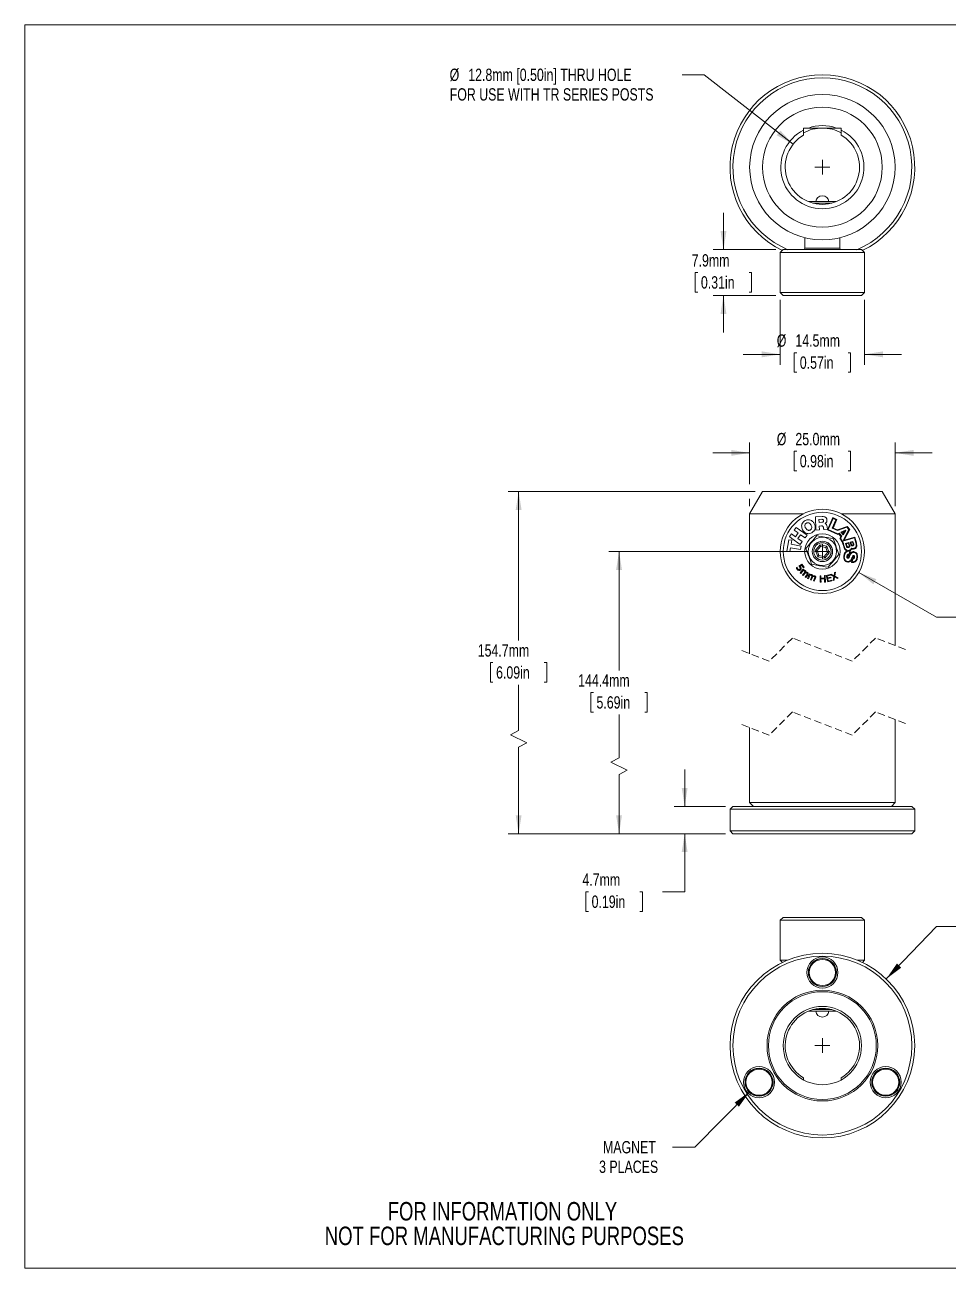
# Model space of a CAD drawing. Header units: millimetres. Extents: x 2 to 278, y 1 to 215.
# Drawn here: x 1.6 to 160.3, y 0.9 to 214.6 of the extents above; entities that cross this region are included whole.
import ezdxf

# ---------------------------------------------------------------- set-up
doc = ezdxf.new("R2010")
doc.units = ezdxf.units.MM
doc.linetypes.add('HIDDEN', pattern=[1.905, 1.27, -0.635])
doc.styles.add('SLDTEXTSTYLE0', font='TXT', dxfattribs={"width": 0.75})
doc.dimstyles.new('SLDDIMSTYLE0', dxfattribs={"dimtxt": 2.116667, "dimasz": 3.175, "dimexe": 0, "dimexo": 0.0625, "dimgap": 0.529167, "dimtad": 0, "dimtih": 1, "dimtoh": 1, "dimdec": 1, "dimrnd": 1e-09, "dimzin": 12, "dimdsep": 46, "dimtxsty": 'SLDTEXTSTYLE0', "dimsah": 1, "dimcen": 0.09, "dimadec": 0, "dimazin": 3, "dimtfac": 1, "dimtdec": 1, "dimtmove": 0, "dimatfit": 0, "dimfxl": 1, "dimfrac": 2, "dimtolj": 1, "dimtzin": 12, "dimarcsym": 0})
doc.dimstyles.new('SLDDIMSTYLE1', dxfattribs={"dimtxt": 2.116667, "dimasz": 3.175, "dimexe": 0, "dimexo": 0.0625, "dimgap": 0.529167, "dimtad": 0, "dimtih": 1, "dimtoh": 1, "dimdec": 1, "dimrnd": 1e-09, "dimzin": 12, "dimdsep": 46, "dimtxsty": 'SLDTEXTSTYLE0', "dimsah": 1, "dimcen": 0.09, "dimadec": 0, "dimazin": 3, "dimtfac": 1, "dimtdec": 1, "dimtofl": 0, "dimtmove": 0, "dimatfit": 3, "dimfxl": 1, "dimfrac": 2, "dimtolj": 1, "dimtzin": 12, "dimarcsym": 0})
doc.dimstyles.new('SLDDIMSTYLE2', dxfattribs={"dimtxt": 2.116667, "dimasz": 3.175, "dimexe": 0, "dimexo": 0.0625, "dimgap": 0.529167, "dimtad": 0, "dimtih": 1, "dimtoh": 1, "dimdec": 1, "dimrnd": 1e-09, "dimzin": 4, "dimdsep": 46, "dimtxsty": 'SLDTEXTSTYLE0', "dimsah": 1, "dimcen": 0.09, "dimadec": 0, "dimazin": 1, "dimtfac": 1, "dimtdec": 1, "dimtmove": 0, "dimatfit": 0, "dimfxl": 1, "dimfrac": 2, "dimtolj": 1, "dimtzin": 12, "dimarcsym": 0})
doc.dimstyles.new('SLDDIMSTYLE3', dxfattribs={"dimtxt": 2.116667, "dimasz": 3.175, "dimexe": 0, "dimexo": 0.0625, "dimgap": 0.529167, "dimtad": 0, "dimtih": 1, "dimtoh": 1, "dimdec": 1, "dimrnd": 1e-09, "dimzin": 12, "dimdsep": 46, "dimtxsty": 'SLDTEXTSTYLE0', "dimsah": 1, "dimcen": 0, "dimadec": 0, "dimazin": 3, "dimtfac": 1, "dimtdec": 1, "dimtofl": 0, "dimtmove": 0, "dimatfit": 3, "dimfxl": 1, "dimfrac": 2, "dimtolj": 1, "dimtzin": 12, "dimarcsym": 0})
doc.dimstyles.new('SLDDIMSTYLE4', dxfattribs={"dimtxt": 2.116667, "dimasz": 3.175, "dimexe": 0, "dimexo": 0.0625, "dimgap": 0.529167, "dimtad": 0, "dimtih": 1, "dimtoh": 1, "dimdec": 1, "dimrnd": 1e-09, "dimzin": 12, "dimdsep": 46, "dimtxsty": 'SLDTEXTSTYLE0', "dimsah": 1, "dimcen": 0, "dimadec": 0, "dimazin": 3, "dimtfac": 1, "dimtdec": 1, "dimtofl": 0, "dimtmove": 0, "dimatfit": 3, "dimfxl": 1, "dimfrac": 2, "dimtolj": 1, "dimtzin": 12, "dimarcsym": 0})
doc.dimstyles.new('SLDDIMSTYLE5', dxfattribs={"dimtxt": 2.116667, "dimasz": 3.175, "dimexe": 0, "dimexo": 0.0625, "dimgap": 0.529167, "dimtad": 0, "dimtih": 1, "dimtoh": 1, "dimdec": 1, "dimrnd": 1e-09, "dimzin": 12, "dimdsep": 46, "dimtxsty": 'SLDTEXTSTYLE0', "dimsah": 1, "dimcen": 0, "dimadec": 0, "dimazin": 3, "dimtfac": 1, "dimtdec": 1, "dimtofl": 0, "dimtmove": 0, "dimatfit": 3, "dimfxl": 1, "dimfrac": 2, "dimtolj": 1, "dimtzin": 12, "dimarcsym": 0})

# ---------------------------------------------------------------- blocks, each defined once
blk = doc.blocks.new('SW_NOTE_2')
at = {"color": 0, "linetype": 'Continuous', "lineweight": 0, "char_height": 3.175, "attachment_point": 2, "style": 'SLDTEXTSTYLE0'}
for s, insert in [('FOR INFORMATION ONLY', (25.05, 4.09)), ('NOT FOR MANUFACTURING PURPOSES', (25.38, -0.14))]:
    blk.add_mtext(s, dxfattribs=dict(at, insert=insert))
blk = doc.blocks.new('*D7')
at = {"color": 7, "linetype": 'Continuous', "lineweight": 0}
for p, q in [((115, 80.29), (115, 86.64)), ((122.03, 80.29), (113.22, 80.29)), ((122.03, 75.59), (113.22, 75.59)), ((115, 65.59), (115, 75.59)), ((98.46, 65.59), (98.03, 65.59)), ((98.03, 65.59), (98.03, 62.23)), ((107.29, 65.59), (107.72, 65.59)), ((107.72, 65.59), (107.72, 62.23)), ((111.19, 65.59), (115, 65.59)), ((98.03, 62.23), (98.46, 62.23)), ((107.72, 62.23), (107.29, 62.23))]:
    blk.add_line(p, q, dxfattribs=at)
for points in [[(115, 80.29), (115.5, 83.47), (114.49, 83.47)], [(115, 75.59), (114.49, 72.42), (115.5, 72.42)]]:
    blk.add_solid(points, dxfattribs=at)
at = {"color": 7, "linetype": 'Continuous', "lineweight": 0, "char_height": 2.117, "attachment_point": 1, "style": 'SLDTEXTSTYLE0'}
for s, insert in [('4.7mm', (97.42, 68.75, -3.25)), ('0.19in', (99, 64.96, -3.25))]:
    blk.add_mtext(s, dxfattribs=dict(at, insert=insert))
blk = doc.blocks.new('*D8')
at = {"color": 7, "linetype": 'Continuous', "lineweight": 0}
for p, q in [((136.13, 124.12), (101.94, 124.12)), ((103.72, 124.12), (103.72, 103.65)), ((99.3, 99.86), (98.87, 99.86)), ((98.87, 99.86), (98.87, 96.49)), ((108.13, 99.86), (108.56, 99.86)), ((108.56, 99.86), (108.56, 96.49)), ((98.87, 96.49), (99.3, 96.49)), ((108.56, 96.49), (108.13, 96.49)), ((103.72, 88.61), (103.72, 96.06)), ((102.31, 87.9), (103.72, 88.61)), ((105.13, 86.49), (102.31, 87.9)), ((103.72, 85.78), (105.13, 86.49)), ((103.72, 75.59), (103.72, 85.78)), ((122.03, 75.59), (101.94, 75.59))]:
    blk.add_line(p, q, dxfattribs=at)
for points in [[(103.72, 124.12), (103.21, 120.94), (104.22, 120.94)], [(103.72, 75.59), (104.22, 78.77), (103.21, 78.77)]]:
    blk.add_solid(points, dxfattribs=at)
at = {"color": 7, "linetype": 'Continuous', "lineweight": 0, "char_height": 2.117, "attachment_point": 1, "style": 'SLDTEXTSTYLE0'}
for s, insert in [('144.4mm', (96.69, 103.01, -3.25)), ('5.69in', (99.84, 99.22, -3.25))]:
    blk.add_mtext(s, dxfattribs=dict(at, insert=insert))
blk = doc.blocks.new('*D9')
at = {"color": 7, "linetype": 'Continuous', "lineweight": 0}
for p, q in [((127.1, 134.42), (84.68, 134.42)), ((86.46, 134.42), (86.46, 108.8)), ((82.04, 105.01), (81.61, 105.01)), ((81.61, 105.01), (81.61, 101.64)), ((90.87, 105.01), (91.3, 105.01)), ((91.3, 105.01), (91.3, 101.64)), ((81.61, 101.64), (82.04, 101.64)), ((86.46, 93.32), (86.46, 101.21)), ((91.3, 101.64), (90.87, 101.64)), ((85.04, 92.61), (86.46, 93.32)), ((87.87, 91.2), (85.04, 92.61)), ((86.46, 90.49), (87.87, 91.2)), ((86.46, 75.59), (86.46, 90.49)), ((122.03, 75.59), (84.68, 75.59))]:
    blk.add_line(p, q, dxfattribs=at)
for points in [[(86.46, 134.42), (85.95, 131.24), (86.96, 131.24)], [(86.46, 75.59), (86.96, 78.77), (85.95, 78.77)]]:
    blk.add_solid(points, dxfattribs=at)
at = {"color": 7, "linetype": 'Continuous', "lineweight": 0, "char_height": 2.117, "attachment_point": 1, "style": 'SLDTEXTSTYLE0'}
for s, insert in [('154.7mm', (79.43, 108.16, -3.25)), ('6.09in', (82.58, 104.37, -3.25))]:
    blk.add_mtext(s, dxfattribs=dict(at, insert=insert))
blk = doc.blocks.new('*D10')
at = {"color": 7, "linetype": 'Continuous', "lineweight": 0}
for p, q in [((126.17, 135.69), (126.17, 142.84)), ((134.26, 141.33), (133.83, 141.33)), ((133.83, 141.33), (133.83, 137.97)), ((143.09, 141.33), (143.52, 141.33)), ((143.52, 141.33), (143.52, 137.97)), ((151.17, 131.88), (151.17, 142.84)), ((126.17, 141.06), (119.82, 141.06)), ((151.17, 141.06), (157.52, 141.06)), ((133.83, 137.97), (134.26, 137.97)), ((143.52, 137.97), (143.09, 137.97)), ((126.17, 131.88), (126.17, 133.15))]:
    blk.add_line(p, q, dxfattribs=at)
for points in [[(126.17, 141.06), (123, 141.57), (123, 140.55)], [(151.17, 141.06), (154.35, 140.55), (154.35, 141.57)]]:
    blk.add_solid(points, dxfattribs=at)
at = {"color": 7, "linetype": 'Continuous', "lineweight": 0, "char_height": 2.117, "attachment_point": 1, "style": 'SLDTEXTSTYLE0'}
for s, insert in [('%%c', (130.83, 144.49, -3.25)), ('25.0mm', (134.03, 144.49, -3.25)), ('0.98in', (134.79, 140.7, -3.25))]:
    blk.add_mtext(s, dxfattribs=dict(at, insert=insert))
blk = doc.blocks.new('*D11')
at = {"color": 7, "linetype": 'Continuous', "lineweight": 0}
for p, q in [((144.94, 120.5), (158.26, 112.81)), ((158.26, 112.81), (162.07, 112.81))]:
    blk.add_line(p, q, dxfattribs=at)
blk.add_solid([(144.94, 120.5), (147.44, 118.47), (147.94, 119.35)], dxfattribs=at)
at = {"color": 7, "linetype": 'Continuous', "lineweight": 0, "char_height": 2.1167, "attachment_point": 1, "style": 'SLDTEXTSTYLE0'}
for s, insert in [('SPRING LOADED THUMBSCREW', (162.07, 113.85, -3.25)), ('5.0mm [3/16in] HEX SOCKET', (162.07, 110.49, -3.25))]:
    blk.add_mtext(s, dxfattribs=dict(at, insert=insert))
blk = doc.blocks.new('SW_CENTERMARKSYMBOL_0')
at = {"color": 0, "linetype": 'Continuous', "lineweight": 0}
for q in [(-1.27, 0), (0, 1.27), (0, -1.27), (1.27, 0)]:
    blk.add_line((0, 0), q, dxfattribs=at)
blk = doc.blocks.new('*D13')
at = {"color": 7, "linetype": 'Continuous', "lineweight": 0}
for p, q in [((131.43, 167.37), (131.43, 156.22)), ((145.91, 167.37), (145.91, 156.22)), ((134.26, 158.27), (133.83, 158.27)), ((133.83, 158.27), (133.83, 154.91)), ((143.09, 158.27), (143.52, 158.27)), ((143.52, 158.27), (143.52, 154.91)), ((131.43, 158), (125.08, 158)), ((145.91, 158), (152.26, 158)), ((133.83, 154.91), (134.26, 154.91)), ((143.52, 154.91), (143.09, 154.91))]:
    blk.add_line(p, q, dxfattribs=at)
for points in [[(131.43, 158), (128.26, 158.51), (128.26, 157.49)], [(145.91, 158), (149.09, 157.49), (149.09, 158.51)]]:
    blk.add_solid(points, dxfattribs=at)
at = {"color": 7, "linetype": 'Continuous', "lineweight": 0, "char_height": 2.117, "attachment_point": 1, "style": 'SLDTEXTSTYLE0'}
for s, insert in [('%%c', (130.83, 161.43, 6.16)), ('14.5mm', (134.03, 161.43, 6.16)), ('0.57in', (134.79, 157.64, 6.16))]:
    blk.add_mtext(s, dxfattribs=dict(at, insert=insert))
blk = doc.blocks.new('*D14')
at = {"color": 7, "linetype": 'Continuous', "lineweight": 0}
for p, q in [((121.67, 176), (121.67, 182.35)), ((130.67, 176), (119.89, 176)), ((117.25, 172.07), (116.82, 172.07)), ((116.82, 172.07), (116.82, 168.7)), ((126.08, 172.07), (126.51, 172.07)), ((126.51, 172.07), (126.51, 168.7)), ((116.82, 168.7), (117.25, 168.7)), ((130.67, 168.13), (119.89, 168.13)), ((121.67, 168.13), (121.67, 161.78)), ((126.51, 168.7), (126.08, 168.7))]:
    blk.add_line(p, q, dxfattribs=at)
for points in [[(121.67, 176), (122.17, 179.18), (121.16, 179.18)], [(121.67, 168.13), (121.16, 164.95), (122.17, 164.95)]]:
    blk.add_solid(points, dxfattribs=at)
at = {"color": 7, "linetype": 'Continuous', "lineweight": 0, "char_height": 2.117, "attachment_point": 1, "style": 'SLDTEXTSTYLE0'}
for s, insert in [('7.9mm', (116.21, 175.22, 6.16)), ('0.31in', (117.79, 171.43, 6.16))]:
    blk.add_mtext(s, dxfattribs=dict(at, insert=insert))
blk = doc.blocks.new('*D15')
at = {"color": 7, "linetype": 'Continuous', "lineweight": 0}
for p, q in [((118.35, 206.07), (114.54, 206.07)), ((133.64, 194.12), (118.35, 206.07))]:
    blk.add_line(p, q, dxfattribs=at)
blk.add_solid([(133.64, 194.12), (131.45, 196.47), (130.82, 195.67)], dxfattribs=at)
at = {"color": 7, "linetype": 'Continuous', "lineweight": 0, "attachment_point": 1, "style": 'SLDTEXTSTYLE0'}
for s, insert, char_height in [('%%c', (74.6, 207.12, 6.16), 2.117), ('12.8mm [0.50in] THRU HOLE', (77.8, 207.12, 6.16), 2.1167), ('FOR USE WITH TR SERIES POSTS', (74.61, 203.75, 6.16), 2.1167)]:
    blk.add_mtext(s, dxfattribs=dict(at, insert=insert, char_height=char_height))
blk = doc.blocks.new('SW_CENTERMARKSYMBOL_1')
at = {"color": 0, "linetype": 'Continuous', "lineweight": 0}
for q in [(-1.27, 0), (0, 1.27), (0, -1.27), (1.27, 0)]:
    blk.add_line((0, 0), q, dxfattribs=at)
blk = doc.blocks.new('*D17')
at = {"color": 7, "linetype": 'Continuous', "lineweight": 0}
for p, q in [((126.2, 31.27), (116.73, 21.7)), ((116.73, 21.7), (112.92, 21.7))]:
    blk.add_line(p, q, dxfattribs=at)
blk.add_solid([(126.2, 31.27), (123.6, 29.37), (124.32, 28.66)], dxfattribs=at)
at = {"color": 7, "linetype": 'Continuous', "lineweight": 0, "char_height": 2.117, "attachment_point": 1, "style": 'SLDTEXTSTYLE0'}
for s, insert in [('MAGNET', (100.96, 22.75, -5.96)), ('3 PLACES', (100.29, 19.39, -5.96))]:
    blk.add_mtext(s, dxfattribs=dict(at, insert=insert))
blk = doc.blocks.new('*D18')
at = {"color": 7, "linetype": 'Continuous', "lineweight": 0}
for p, q in [((149.65, 50.62), (158.27, 59.61)), ((158.27, 59.61), (162.08, 59.61)), ((162.83, 58.04), (162.4, 58.04)), ((162.4, 58.04), (162.4, 54.68)), ((171.66, 58.04), (172.09, 58.04)), ((172.09, 58.04), (172.09, 54.68)), ((162.4, 54.68), (162.83, 54.68)), ((172.09, 54.68), (171.66, 54.68))]:
    blk.add_line(p, q, dxfattribs=at)
blk.add_solid([(149.65, 50.62), (152.22, 52.56), (151.48, 53.27)], dxfattribs=at)
at = {"color": 7, "linetype": 'Continuous', "lineweight": 0, "char_height": 2.117, "attachment_point": 1, "style": 'SLDTEXTSTYLE0'}
for s, insert in [('%%c', (162.08, 61.2, -5.96)), ('31.8mm', (165.27, 61.2, -5.96)), ('1.25in', (163.36, 57.41, -5.96))]:
    blk.add_mtext(s, dxfattribs=dict(at, insert=insert))
blk = doc.blocks.new('SW_CENTERMARKSYMBOL_2')
at = {"color": 0, "linetype": 'Continuous', "lineweight": 0}
for q in [(-1.27, 0), (0, 1.27), (0, -1.27), (1.27, 0)]:
    blk.add_line((0, 0), q, dxfattribs=at)

msp = doc.modelspace()

# ---------------------------------------------------------------- linework, layer by layer
at = {"color": 7, "linetype": 'Continuous', "lineweight": 0}
for p, q in [((1.58, 214.65), (277.99, 214.65)), ((1.58, 214.65), (1.58, 0.9)), ((135.45, 196.56), (135.45, 196.91)), ((135.45, 196.91), (136.26, 196.91)), ((141.08, 196.91), (141.9, 196.91)), ((141.9, 196.56), (141.9, 196.91)), ((141.06, 184.26), (136.28, 184.26)), ((140.29, 184), (137.05, 184)), ((135.67, 178.05), (135.67, 176.26)), ((141.67, 176.26), (141.67, 178.05)), ((131.94, 176), (131.43, 175.49)), ((131.43, 175.49), (131.43, 168.64)), ((145.91, 175.49), (131.43, 175.49)), ((145.4, 176), (131.94, 176)), ((145.91, 175.49), (145.4, 176)), ((145.91, 168.64), (145.91, 175.49)), ((131.43, 168.64), (131.94, 168.13)), ((145.91, 168.64), (131.43, 168.64)), ((145.4, 168.13), (131.94, 168.13)), ((143.96, 168.13), (143.96, 168.13)), ((145.4, 168.13), (145.91, 168.64)), ((128.37, 134.42), (126.17, 130.61)), ((128.37, 134.42), (138.67, 134.42)), ((138.67, 134.42), (148.97, 134.42)), ((151.17, 130.61), (148.97, 134.42)), ((126.17, 130.61), (126.17, 106.54)), ((135.47, 130.61), (126.17, 130.61)), ((151.17, 130.61), (141.88, 130.61)), ((151.17, 107.92), (151.17, 130.61)), ((133.83, 127.78), (134.18, 128.26)), ((134.18, 128.26), (136.04, 126.92)), ((137.46, 130.07), (138.63, 130.12)), ((137.56, 127.79), (137.46, 130.07)), ((138.55, 129.65), (138.08, 129.62)), ((138.08, 129.62), (138.1, 129.11)), ((138.1, 129.11), (138.6, 129.13)), ((138.53, 128.5), (138.12, 128.48)), ((138.12, 128.48), (138.15, 127.82)), ((139.12, 128.93), (139.12, 128.92)), ((140.44, 129.93), (139.53, 127.83)), ((139.69, 127.89), (140.51, 129.78)), ((141, 129.56), (140.37, 128.1)), ((141.16, 129.62), (140.44, 129.93)), ((140.51, 129.78), (141, 129.56)), ((140.52, 128.12), (141.16, 129.62)), ((142.92, 128.43), (141.25, 127.81)), ((141.28, 127.71), (142.88, 128.3)), ((142.88, 128.3), (143.24, 127.89)), ((143.39, 127.9), (142.92, 128.43)), ((132.57, 124.17), (132.92, 126.12)), ((132.92, 126.12), (133.42, 126.03)), ((133.37, 127.14), (133.02, 126.66)), ((133.02, 126.66), (133.44, 126.36)), ((133.37, 127.14), (134.05, 126.65)), ((134.87, 125.32), (133.44, 126.36)), ((134.51, 127.29), (133.83, 127.78)), ((134.05, 126.65), (134.51, 127.29)), ((134.92, 126.99), (134.46, 126.35)), ((134.46, 126.35), (135.22, 125.8)), ((135.69, 126.44), (134.92, 126.99)), ((136.04, 126.92), (135.69, 126.44)), ((138.15, 127.82), (137.56, 127.79)), ((138.9, 127.9), (139.53, 127.83)), ((139.56, 127.99), (139.53, 127.83)), ((139.53, 127.83), (141.32, 127.04)), ((141.31, 127.16), (139.69, 127.89)), ((140.37, 128.1), (141.28, 127.71)), ((141.25, 127.81), (140.52, 128.12)), ((141.55, 127.23), (141.31, 127.16)), ((141.32, 127.04), (141.5, 127.11)), ((141.5, 127.11), (141.86, 126.69)), ((141.99, 126.73), (141.55, 127.23)), ((141.86, 126.69), (141.69, 126.37)), ((141.81, 126.35), (141.99, 126.73)), ((141.82, 127.43), (142.62, 127.77)), ((142.23, 126.97), (141.82, 127.43)), ((142.48, 127.6), (142, 127.39)), ((142, 127.39), (142.21, 127.16)), ((143.24, 127.89), (142.2, 125.9)), ((142.2, 125.9), (144.18, 126.43)), ((142.21, 127.16), (142.48, 127.6)), ((142.68, 127.71), (142.23, 126.97)), ((142.43, 126.07), (143.39, 127.9)), ((144.26, 126.55), (142.43, 126.07)), ((142.62, 127.77), (142.68, 127.71)), ((144.18, 126.43), (144.43, 125.53)), ((144.51, 125.6), (144.26, 126.55)), ((133.06, 124.08), (132.57, 124.17)), ((133.19, 124.75), (133.06, 124.08)), ((134.93, 124.43), (133.19, 124.75)), ((133.42, 126.03), (133.29, 125.34)), ((133.29, 125.34), (135.04, 125.02)), ((135.22, 125.8), (134.87, 125.32)), ((135.04, 125.02), (134.93, 124.43)), ((137.48, 124.34), (138.27, 125.26)), ((137.77, 124.28), (137.48, 124.34)), ((137.89, 123.2), (137.48, 124.34)), ((138.36, 124.98), (137.77, 124.28)), ((137.77, 124.28), (138.08, 123.42)), ((138.27, 125.26), (139.46, 125.04)), ((138.27, 125.26), (138.36, 124.98)), ((139.27, 124.82), (138.36, 124.98)), ((139.46, 125.04), (139.27, 124.82)), ((139.57, 123.95), (139.27, 124.82)), ((139.46, 125.04), (139.86, 123.9)), ((142.39, 124.76), (142.3, 125.11)), ((142.47, 124.86), (142.38, 125.14)), ((142.67, 125.5), (143.22, 125.66)), ((142.81, 124.99), (142.67, 125.5)), ((143.15, 125.53), (142.79, 125.43)), ((142.79, 125.43), (142.89, 125.05)), ((143.25, 125.14), (143.15, 125.53)), ((143.2, 124.17), (143.37, 124.14)), ((143.22, 125.66), (143.36, 125.14)), ((143.37, 124.14), (143.28, 123.63)), ((143.38, 123.67), (143.51, 124.36)), ((143.45, 125.72), (143.93, 125.85)), ((143.58, 125.26), (143.45, 125.72)), ((143.86, 125.72), (143.58, 125.64)), ((143.58, 125.64), (143.67, 125.32)), ((143.95, 125.4), (143.86, 125.72)), ((143.93, 125.85), (144.06, 125.39)), ((134.65, 121.61), (135.11, 121.95)), ((135.11, 121.95), (135.52, 121.39)), ((138.08, 123.42), (137.89, 123.2)), ((139.08, 122.98), (137.89, 123.2)), ((138.08, 123.42), (138.98, 123.25)), ((138.98, 123.25), (139.57, 123.95)), ((138.98, 123.25), (139.08, 122.98)), ((139.86, 123.9), (139.08, 122.98)), ((139.86, 123.9), (139.57, 123.95)), ((143.79, 122.85), (143.67, 122.23)), ((143.8, 122.33), (143.9, 122.86)), ((134.2, 121.33), (134.33, 121.43)), ((134.33, 121.43), (134.34, 121.42)), ((135.1, 121.77), (134.84, 121.57)), ((134.85, 120.43), (135.38, 121.08)), ((134.96, 120.33), (134.85, 120.43)), ((135.36, 120.82), (134.96, 120.33)), ((135.43, 121.32), (135.1, 121.77)), ((135.27, 120.08), (135.57, 120.45)), ((135.38, 119.99), (135.27, 120.08)), ((135.38, 121.08), (135.5, 120.98)), ((135.73, 120.4), (135.38, 119.99)), ((135.52, 121.39), (135.43, 121.32)), ((135.5, 120.98), (135.44, 120.91)), ((135.69, 119.73), (135.99, 120.1)), ((135.81, 119.64), (135.69, 119.73)), ((136.15, 120.06), (135.81, 119.64)), ((136.13, 119.45), (136.44, 120.25)), ((136.5, 120), (136.27, 119.4)), ((136.44, 120.25), (136.58, 120.19)), ((136.58, 120.19), (136.54, 120.11)), ((136.64, 119.25), (136.82, 119.71)), ((136.98, 119.72), (136.77, 119.2)), ((138.27, 119.95), (138.42, 119.95)), ((138.3, 118.81), (138.27, 119.95)), ((138.42, 119.95), (138.43, 119.51)), ((139.02, 119.52), (139.01, 119.97)), ((139.01, 119.97), (139.16, 119.97)), ((139.16, 119.97), (139.18, 118.83)), ((139.31, 119.97), (140.03, 120.15)), ((139.58, 118.88), (139.31, 119.97)), ((140.07, 120.03), (139.48, 119.88)), ((139.48, 119.88), (139.56, 119.57)), ((139.56, 119.57), (140.14, 119.72)), ((140.03, 120.15), (140.07, 120.03)), ((140.05, 120.15), (140.2, 120.23)), ((140.64, 119.81), (140.05, 120.15)), ((140.14, 119.72), (140.17, 119.59)), ((140.2, 120.23), (140.68, 119.95)), ((140.53, 119.12), (140.64, 119.81)), ((140.68, 119.95), (140.75, 120.49)), ((140.76, 119.76), (140.69, 119.2)), ((140.75, 120.49), (140.9, 120.57)), ((141.25, 119.48), (140.76, 119.76)), ((140.9, 120.57), (140.8, 119.89)), ((140.8, 119.89), (141.4, 119.55)), ((136.27, 119.4), (136.13, 119.45)), ((136.77, 119.2), (136.64, 119.25)), ((137.14, 119.05), (137.32, 119.51)), ((137.28, 119), (137.14, 119.05)), ((137.49, 119.52), (137.28, 119)), ((138.45, 118.82), (138.3, 118.81)), ((138.43, 119.51), (139.02, 119.52)), ((139.03, 119.39), (138.43, 119.38)), ((138.43, 119.38), (138.45, 118.82)), ((139.04, 118.83), (139.03, 119.39)), ((139.18, 118.83), (139.04, 118.83)), ((140.31, 119.06), (139.58, 118.88)), ((140.17, 119.59), (139.59, 119.45)), ((139.59, 119.45), (139.69, 119.03)), ((139.69, 119.03), (140.28, 119.18)), ((140.28, 119.18), (140.31, 119.06)), ((140.69, 119.2), (140.53, 119.12)), ((141.4, 119.55), (141.25, 119.48)), ((151.17, 80.93), (151.17, 95.22)), ((126.17, 93.84), (126.17, 80.93)), ((123.3, 80.29), (122.8, 79.79)), ((122.8, 79.79), (122.8, 76.1)), ((154.55, 79.79), (122.8, 79.79)), ((154.04, 80.29), (123.3, 80.29)), ((126.17, 80.93), (126.81, 80.29)), ((126.17, 80.93), (138.67, 80.93)), ((138.67, 80.93), (151.17, 80.93)), ((150.54, 80.29), (151.17, 80.93)), ((154.55, 79.79), (154.04, 80.29)), ((154.55, 76.1), (154.55, 79.79)), ((122.8, 76.1), (123.3, 75.59)), ((154.55, 76.1), (122.8, 76.1)), ((154.04, 75.59), (123.3, 75.59)), ((154.04, 75.59), (154.55, 76.1)), ((131.94, 61.21), (131.43, 60.71)), ((131.43, 60.71), (131.43, 53.85)), ((131.43, 60.71), (137.37, 60.71)), ((131.94, 61.21), (137.46, 61.21)), ((137.37, 60.71), (145.91, 60.71)), ((137.46, 61.21), (145.4, 61.21)), ((145.91, 60.71), (145.4, 61.21)), ((145.91, 53.85), (145.91, 60.71)), ((131.43, 53.85), (131.81, 53.47)), ((131.43, 53.85), (132.65, 53.85)), ((144.69, 53.85), (145.91, 53.85)), ((145.54, 53.47), (145.91, 53.85)), ((136.28, 45.09), (138.18, 45.09)), ((137.05, 45.34), (138.13, 45.34)), ((138.13, 45.34), (140.29, 45.34)), ((138.18, 45.09), (141.06, 45.09)), ((135.45, 33.65), (135.45, 33.25)), ((141.9, 33.65), (141.9, 33.25)), ((277.99, 0.9), (1.58, 0.9))]:
    msp.add_line(p, q, dxfattribs=at)
at = {"color": 8, "linetype": 'Continuous', "lineweight": 0}
msp.add_line((141.67, 176.26), (135.67, 176.26), dxfattribs=at)
at = {"color": 7, "linetype": 'HIDDEN', "lineweight": 0}
for p, q in [((133.53, 109.23), (129.53, 105.23)), ((143.81, 105.23), (133.53, 109.23)), ((147.81, 109.23), (143.81, 105.23)), ((152.95, 107.23), (147.81, 109.23)), ((129.53, 105.23), (124.39, 107.23)), ((133.53, 96.53), (129.53, 92.53)), ((143.81, 92.53), (133.53, 96.53)), ((147.81, 96.53), (143.81, 92.53)), ((152.95, 94.53), (147.81, 96.53)), ((129.53, 92.53), (124.39, 94.53))]:
    msp.add_line(p, q, dxfattribs=at)
at = {"color": 7, "linetype": 'Continuous', "lineweight": 0, "flags": 128}
for points in [[(135.83, 124.64), (136.22, 125.1), (136.65, 125.6), (136.95, 125.95), (137.25, 126.31), (137.7, 126.84)], [(137.7, 126.84), (138.08, 126.77), (138.57, 126.68), (139.08, 126.59), (139.57, 126.5), (140.04, 126.41), (140.54, 126.32)], [(140.54, 126.32), (140.74, 125.75), (140.97, 125.13), (141.12, 124.69), (141.28, 124.25), (141.51, 123.6)], [(136.8, 121.92), (136.6, 122.49), (136.38, 123.11), (136.22, 123.54), (136.06, 123.99), (135.83, 124.64)], [(139.64, 121.4), (139.14, 121.49), (138.67, 121.58), (138.18, 121.67), (137.67, 121.76), (137.18, 121.85), (136.8, 121.92)], [(141.51, 123.6), (141.12, 123.14), (140.69, 122.64), (140.39, 122.28), (140.09, 121.93), (139.64, 121.4)]]:
    msp.add_lwpolyline(points, dxfattribs=at)
at = {"color": 7, "linetype": 'Continuous', "lineweight": 0}
for centre, radius in [((138.67, 190.18), 12.5), ((138.67, 190.18), 10.3), ((138.67, 124.12), 7.24), ((138.67, 124.12), 6.73), ((138.67, 124.12), 3.05), ((138.67, 124.12), 2.43), ((138.67, 124.12), 1.75), ((138.67, 124.12), 1.74), ((138.67, 124.12), 1.49), ((138.67, 39.16), 15.87), ((138.67, 39.16), 15.37), ((138.67, 51.73), 2.67), ((138.67, 51.73), 2.41), ((138.67, 51.73), 2.38), ((138.67, 51.73), 2.25), ((138.67, 39.16), 9.52), ((138.67, 39.16), 9.27), ((138.67, 39.16), 6.73), ((127.78, 32.87), 2.67), ((127.78, 32.87), 2.41), ((127.78, 32.87), 2.38), ((127.78, 32.87), 2.25), ((149.56, 32.87), 2.67), ((149.56, 32.87), 2.41), ((149.56, 32.87), 2.38), ((149.56, 32.87), 2.25)]:
    msp.add_circle(centre, radius, dxfattribs=at)
for centre, radius, start, end in [((138.67, 190.18), 15.88, 90, 244.3784), ((138.67, 190.18), 15.37, 90, 247.3349), ((138.67, 190.18), 15.88, 295.6216, 90), ((138.67, 190.18), 15.37, 292.6651, 90), ((138.67, 190.18), 6.73, 90, 118.7433), ((138.67, 190.18), 7.15, 70.2855, 109.7145), ((138.67, 190.18), 6.73, 61.2602, 90), ((138.67, 190.18), 7.15, 116.8178, 63.1822), ((138.67, 190.18), 6.39, 120.3294, 59.6706), ((138.67, 184.13), 1.14, 6.3794, 173.6206), ((135.42, 176.26), 0.254, 270, 0), ((141.93, 176.26), 0.254, 180, 270), ((138.59, 124.11), 3.84, 15.1477, 36.0899), ((138.68, 124.12), 3.84, 15.4205, 35.4816), ((138.67, 39.16), 6.39, 300.3294, 239.6706), ((138.67, 45.21), 1.14, 186.3794, 353.6206)]:
    msp.add_arc(centre, radius, start, end, dxfattribs=at)
for points, knots in [([(136.26, 196.91), (136.35, 196.91), (136.77, 196.91), (137.54, 196.91), (138.52, 196.91), (139.42, 196.91), (140.25, 196.91), (140.8, 196.91), (141.07, 196.91), (141.08, 196.91)], [0, 0, 0, 0, 0.056868, 0.269925, 0.482786, 0.65254, 0.822968, 0.992994, 1, 1, 1, 1]), ([(135.45, 195.7), (135.45, 195.79), (135.45, 196.08), (135.45, 196.37), (135.45, 196.56)], [0, 0, 0, 0, 0.31919, 1, 1, 1, 1]), ([(141.9, 195.7), (141.9, 195.79), (141.9, 196.08), (141.9, 196.37), (141.9, 196.56)], [0, 0, 0, 0, 0.31919, 1, 1, 1, 1]), ([(135.27, 127.84), (135.22, 127.95), (135.13, 128.16), (135.09, 128.5), (135.15, 128.85), (135.35, 129.19), (135.58, 129.34), (135.71, 129.42)], [0, 0, 0, 0, 0.193862, 0.375701, 0.551221, 0.762655, 1, 1, 1, 1]), ([(135.93, 129), (135.88, 128.96), (135.77, 128.9), (135.68, 128.73), (135.66, 128.55), (135.69, 128.35), (135.75, 128.22), (135.78, 128.15)], [0, 0, 0, 0, 0.200879, 0.378023, 0.553533, 0.771362, 1, 1, 1, 1]), ([(135.71, 129.42), (135.81, 129.47), (136, 129.56), (136.32, 129.58), (136.66, 129.51), (137.01, 129.29), (137.29, 128.92), (137.45, 128.48), (137.44, 128.07), (137.31, 127.74), (137.11, 127.5), (136.93, 127.38), (136.83, 127.32)], [0, 0, 0, 0, 0.091728, 0.174385, 0.253016, 0.371845, 0.500003, 0.628156, 0.746983, 0.825614, 0.908272, 1, 1, 1, 1]), ([(136.72, 128.65), (136.67, 128.73), (136.58, 128.89), (136.39, 129.02), (136.21, 129.07), (136.07, 129.06), (135.98, 129.02), (135.93, 129)], [0, 0, 0, 0, 0.289139, 0.558791, 0.695862, 0.838855, 1, 1, 1, 1]), ([(136.57, 127.8), (136.63, 127.84), (136.73, 127.91), (136.82, 128.07), (136.85, 128.25), (136.81, 128.45), (136.75, 128.59), (136.72, 128.65)], [0, 0, 0, 0, 0.200889, 0.378035, 0.553549, 0.771371, 1, 1, 1, 1]), ([(138.89, 128.05), (138.88, 128.11), (138.87, 128.22), (138.82, 128.35), (138.76, 128.43), (138.7, 128.47), (138.62, 128.5), (138.57, 128.5), (138.53, 128.5)], [0, 0, 0, 0, 0.263912, 0.506461, 0.618999, 0.73159, 0.854414, 1, 1, 1, 1]), ([(138.86, 129.41), (138.86, 129.44), (138.85, 129.5), (138.81, 129.56), (138.74, 129.61), (138.65, 129.64), (138.59, 129.64), (138.55, 129.65)], [0, 0, 0, 0, 0.1970251, 0.3714235, 0.5434061, 0.760306, 1, 1, 1, 1]), ([(138.6, 129.13), (138.63, 129.13), (138.69, 129.14), (138.76, 129.17), (138.82, 129.23), (138.86, 129.31), (138.86, 129.38), (138.86, 129.41)], [0, 0, 0, 0, 0.211125, 0.392702, 0.559912, 0.763427, 1, 1, 1, 1]), ([(138.63, 130.12), (138.74, 130.12), (138.95, 130.12), (139.21, 130), (139.36, 129.85), (139.44, 129.7), (139.45, 129.58), (139.46, 129.52)], [0, 0, 0, 0, 0.288451, 0.557375, 0.694681, 0.838285, 1, 1, 1, 1]), ([(139.46, 129.52), (139.46, 129.45), (139.45, 129.31), (139.38, 129.14), (139.26, 129), (139.17, 128.95), (139.12, 128.93)], [0, 0, 0, 0, 0.282913, 0.557632, 0.773563, 1, 1, 1, 1]), ([(139.12, 128.92), (139.18, 128.9), (139.31, 128.85), (139.43, 128.65), (139.46, 128.49), (139.48, 128.39)], [0, 0, 0, 0, 0.280108, 0.555761, 1, 1, 1, 1]), ([(139.48, 128.39), (139.48, 128.36), (139.49, 128.29), (139.51, 128.16), (139.54, 128.05), (139.56, 127.99)], [0, 0, 0, 0, 0.210166, 0.507383, 1, 1, 1, 1]), ([(136.83, 127.32), (136.72, 127.27), (136.5, 127.17), (136.15, 127.16), (135.81, 127.27), (135.49, 127.5), (135.35, 127.73), (135.27, 127.84)], [0, 0, 0, 0, 0.2037653, 0.3863239, 0.5615648, 0.7729296, 1, 1, 1, 1]), ([(135.78, 128.15), (135.83, 128.07), (135.93, 127.92), (136.12, 127.78), (136.29, 127.73), (136.43, 127.74), (136.52, 127.78), (136.57, 127.8)], [0, 0, 0, 0, 0.289126, 0.558793, 0.695873, 0.838866, 1, 1, 1, 1]), ([(138.9, 127.9), (138.89, 127.93), (138.89, 127.98), (138.89, 128.03), (138.89, 128.05)], [0, 0, 0, 0, 0.6502715, 1, 1, 1, 1]), ([(142.94, 124.23), (142.89, 124.21), (142.8, 124.18), (142.67, 124.08), (142.54, 123.93), (142.42, 123.69), (142.38, 123.5), (142.36, 123.39)], [0, 0, 0, 0, 0.126617, 0.273246, 0.446192, 0.693433, 1, 1, 1, 1]), ([(142.39, 124.76), (142.42, 124.69), (142.48, 124.54), (142.63, 124.37), (142.78, 124.26), (142.88, 124.24), (142.94, 124.23)], [0, 0, 0, 0, 0.310426, 0.600067, 0.808014, 1, 1, 1, 1]), ([(142.46, 123.41), (142.49, 123.53), (142.54, 123.74), (142.72, 123.99), (142.95, 124.14), (143.12, 124.16), (143.2, 124.17)], [0, 0, 0, 0, 0.296065, 0.570525, 0.779216, 1, 1, 1, 1]), ([(143.25, 124.31), (143.18, 124.3), (143.05, 124.28), (142.86, 124.34), (142.7, 124.45), (142.57, 124.64), (142.5, 124.78), (142.47, 124.86)], [0, 0, 0, 0, 0.192428, 0.364897, 0.53762, 0.757447, 1, 1, 1, 1]), ([(143.16, 124.8), (143.12, 124.79), (143.06, 124.78), (142.97, 124.8), (142.89, 124.84), (142.84, 124.91), (142.82, 124.96), (142.81, 124.99)], [0, 0, 0, 0, 0.237886, 0.43582, 0.615, 0.814857, 1, 1, 1, 1]), ([(142.89, 125.05), (142.9, 125.02), (142.92, 124.97), (142.97, 124.92), (143.03, 124.89), (143.08, 124.88), (143.11, 124.89), (143.13, 124.89)], [0, 0, 0, 0, 0.255387, 0.523998, 0.668501, 0.822944, 1, 1, 1, 1]), ([(143.13, 124.89), (143.15, 124.9), (143.19, 124.91), (143.24, 124.96), (143.26, 125.01), (143.27, 125.08), (143.26, 125.12), (143.25, 125.14)], [0, 0, 0, 0, 0.219169, 0.402032, 0.573217, 0.780587, 1, 1, 1, 1]), ([(143.36, 125.14), (143.37, 125.1), (143.39, 125.03), (143.36, 124.93), (143.3, 124.86), (143.24, 124.82), (143.19, 124.8), (143.16, 124.8)], [0, 0, 0, 0, 0.258004, 0.507902, 0.648863, 0.809074, 1, 1, 1, 1]), ([(143.65, 124.69), (143.64, 124.64), (143.6, 124.53), (143.5, 124.42), (143.38, 124.34), (143.29, 124.32), (143.25, 124.31)], [0, 0, 0, 0, 0.2851475, 0.5577261, 0.7742045, 1, 1, 1, 1]), ([(143.44, 123.76), (143.49, 123.82), (143.59, 123.93), (143.77, 124.05), (143.97, 124.1), (144.2, 124.07), (144.35, 123.99), (144.42, 123.95)], [0, 0, 0, 0, 0.212826, 0.396365, 0.564573, 0.766972, 1, 1, 1, 1]), ([(143.44, 123.47), (143.48, 123.55), (143.56, 123.7), (143.7, 123.86), (143.85, 123.95), (143.99, 123.98), (144.09, 123.97), (144.14, 123.96)], [0, 0, 0, 0, 0.281261, 0.550864, 0.689311, 0.834742, 1, 1, 1, 1]), ([(143.51, 124.36), (143.53, 124.37), (143.59, 124.4), (143.65, 124.48), (143.68, 124.55), (143.69, 124.59)], [0, 0, 0, 0, 0.301027, 0.598645, 1, 1, 1, 1]), ([(143.89, 125.08), (143.85, 125.07), (143.8, 125.06), (143.72, 125.08), (143.65, 125.12), (143.61, 125.18), (143.59, 125.23), (143.58, 125.26)], [0, 0, 0, 0, 0.233633, 0.429532, 0.609089, 0.811505, 1, 1, 1, 1]), ([(144.15, 124.67), (144.1, 124.65), (144.01, 124.61), (143.84, 124.6), (143.72, 124.66), (143.65, 124.69)], [0, 0, 0, 0, 0.284661, 0.559151, 1, 1, 1, 1]), ([(143.67, 125.32), (143.67, 125.3), (143.69, 125.26), (143.73, 125.21), (143.77, 125.19), (143.81, 125.18), (143.84, 125.19), (143.85, 125.19)], [0, 0, 0, 0, 0.263189, 0.53623, 0.679638, 0.82987, 1, 1, 1, 1]), ([(143.69, 124.59), (143.73, 124.57), (143.79, 124.53), (143.86, 124.53), (143.9, 124.53)], [0, 0, 0, 0, 0.531696, 1, 1, 1, 1]), ([(143.85, 125.19), (143.87, 125.2), (143.9, 125.21), (143.94, 125.24), (143.95, 125.29), (143.96, 125.34), (143.95, 125.38), (143.95, 125.4)], [0, 0, 0, 0, 0.210872, 0.389592, 0.561339, 0.773641, 1, 1, 1, 1]), ([(144.06, 125.39), (144.07, 125.35), (144.08, 125.29), (144.06, 125.2), (144.01, 125.14), (143.95, 125.1), (143.91, 125.09), (143.89, 125.08)], [0, 0, 0, 0, 0.262642, 0.51454, 0.654611, 0.812517, 1, 1, 1, 1]), ([(143.9, 124.53), (143.99, 124.53), (144.14, 124.53), (144.29, 124.6), (144.35, 124.63)], [0, 0, 0, 0, 0.564214, 1, 1, 1, 1]), ([(144.43, 125.53), (144.45, 125.45), (144.5, 125.28), (144.5, 125.06), (144.45, 124.9), (144.38, 124.8), (144.28, 124.72), (144.19, 124.69), (144.15, 124.67)], [0, 0, 0, 0, 0.25961, 0.504296, 0.619492, 0.73439, 0.857507, 1, 1, 1, 1]), ([(144.35, 124.63), (144.39, 124.67), (144.49, 124.76), (144.59, 124.96), (144.59, 125.26), (144.54, 125.47), (144.51, 125.6)], [0, 0, 0, 0, 0.172593, 0.380104, 0.623633, 1, 1, 1, 1]), ([(142.36, 123.39), (142.34, 123.25), (142.32, 122.98), (142.46, 122.63), (142.68, 122.39), (142.85, 122.34), (142.94, 122.31)], [0, 0, 0, 0, 0.31491, 0.5927013, 0.7957627, 1, 1, 1, 1]), ([(143.01, 122.4), (142.92, 122.43), (142.76, 122.47), (142.58, 122.64), (142.47, 122.86), (142.42, 123.13), (142.45, 123.32), (142.46, 123.41)], [0, 0, 0, 0, 0.202997, 0.380345, 0.554845, 0.771409, 1, 1, 1, 1]), ([(142.9, 123.31), (142.89, 123.27), (142.88, 123.19), (142.89, 123.08), (142.94, 123), (142.99, 122.96), (143.03, 122.95), (143.04, 122.95)], [0, 0, 0, 0, 0.277066, 0.534543, 0.763846, 0.877102, 1, 1, 1, 1]), ([(143.28, 123.63), (143.24, 123.64), (143.17, 123.64), (143.06, 123.61), (142.98, 123.54), (142.92, 123.44), (142.91, 123.35), (142.9, 123.31)], [0, 0, 0, 0, 0.210709, 0.385027, 0.54845, 0.756716, 1, 1, 1, 1]), ([(142.94, 122.31), (143.02, 122.3), (143.16, 122.28), (143.35, 122.33), (143.52, 122.44), (143.66, 122.61), (143.74, 122.76), (143.78, 122.84)], [0, 0, 0, 0, 0.208194, 0.382385, 0.547557, 0.75763, 1, 1, 1, 1]), ([(143.06, 123.08), (143.04, 123.09), (143.02, 123.1), (143, 123.12), (142.98, 123.15), (142.97, 123.19), (142.98, 123.24), (143, 123.31), (143.02, 123.35), (143.03, 123.38)], [0, 0, 0, 0, 0.105867, 0.20019, 0.290607, 0.38717, 0.541979, 0.742414, 1, 1, 1, 1]), ([(143.7, 122.89), (143.66, 122.81), (143.58, 122.66), (143.42, 122.48), (143.22, 122.39), (143.08, 122.4), (143.01, 122.4)], [0, 0, 0, 0, 0.283784, 0.553722, 0.762443, 1, 1, 1, 1]), ([(143.03, 123.38), (143.04, 123.4), (143.07, 123.44), (143.11, 123.49), (143.15, 123.52), (143.23, 123.55), (143.3, 123.54), (143.35, 123.53)], [0, 0, 0, 0, 0.198377, 0.35666, 0.489187, 0.610043, 1, 1, 1, 1]), ([(143.04, 122.95), (143.06, 122.94), (143.11, 122.94), (143.19, 122.99), (143.27, 123.1), (143.35, 123.28), (143.41, 123.41), (143.44, 123.47)], [0, 0, 0, 0, 0.089588, 0.178596, 0.397045, 0.678965, 1, 1, 1, 1]), ([(143.35, 123.53), (143.3, 123.42), (143.22, 123.27), (143.13, 123.13), (143.09, 123.09), (143.07, 123.08), (143.06, 123.08), (143.06, 123.08), (143.06, 123.08)], [0, 0, 0, 0, 0.664576, 0.8892128, 0.957686, 0.9739402, 0.9876217, 1, 1, 1, 1]), ([(143.44, 123.76), (143.43, 123.74), (143.41, 123.72), (143.39, 123.69), (143.38, 123.67)], [0, 0, 0, 0, 0.556932, 1, 1, 1, 1]), ([(143.67, 122.23), (143.74, 122.22), (143.88, 122.2), (144.1, 122.21), (144.3, 122.29), (144.44, 122.42), (144.55, 122.57), (144.64, 122.77), (144.67, 122.93), (144.69, 123.01)], [0, 0, 0, 0, 0.136964, 0.287336, 0.447788, 0.553573, 0.675425, 0.821485, 1, 1, 1, 1]), ([(144.07, 123.43), (144.05, 123.43), (144.02, 123.43), (143.94, 123.38), (143.87, 123.26), (143.79, 123.08), (143.73, 122.96), (143.7, 122.89)], [0, 0, 0, 0, 0.080261, 0.164103, 0.382405, 0.670409, 1, 1, 1, 1]), ([(143.78, 122.84), (143.78, 122.84), (143.78, 122.84), (143.78, 122.85), (143.79, 122.85)], [0, 0, 0, 0, 0.557854, 1, 1, 1, 1]), ([(144.6, 123.02), (144.57, 122.91), (144.52, 122.7), (144.34, 122.47), (144.15, 122.35), (143.98, 122.31), (143.86, 122.32), (143.8, 122.33)], [0, 0, 0, 0, 0.287198, 0.558238, 0.696739, 0.840355, 1, 1, 1, 1]), ([(143.84, 122.98), (143.86, 123.04), (143.91, 123.13), (143.95, 123.23), (143.99, 123.28), (144, 123.3), (144.03, 123.32), (144.04, 123.31), (144.05, 123.31)], [0, 0, 0, 0, 0.449124, 0.734082, 0.826988, 0.895061, 0.948103, 1, 1, 1, 1]), ([(143.92, 122.97), (143.91, 122.97), (143.88, 122.97), (143.85, 122.98), (143.84, 122.98)], [0, 0, 0, 0, 0.5174486, 1, 1, 1, 1]), ([(143.9, 122.86), (143.92, 122.85), (143.96, 122.85), (144.02, 122.86), (144.07, 122.88), (144.12, 122.93), (144.17, 123.02), (144.19, 123.1), (144.2, 123.14)], [0, 0, 0, 0, 0.13742, 0.258596, 0.373657, 0.490014, 0.7374, 1, 1, 1, 1]), ([(144.06, 123.12), (144.05, 123.1), (144.05, 123.07), (144.03, 123.02), (144, 122.99), (143.97, 122.97), (143.94, 122.97), (143.92, 122.97)], [0, 0, 0, 0, 0.269684, 0.474998, 0.635131, 0.804367, 1, 1, 1, 1]), ([(144.05, 123.31), (144.05, 123.31), (144.05, 123.31), (144.05, 123.31), (144.06, 123.3), (144.07, 123.28), (144.07, 123.22), (144.06, 123.16), (144.06, 123.12)], [0, 0, 0, 0, 0.0174062, 0.0365349, 0.0587155, 0.1474191, 0.4105291, 1, 1, 1, 1]), ([(144.2, 123.14), (144.21, 123.2), (144.22, 123.29), (144.17, 123.38), (144.12, 123.42), (144.09, 123.42), (144.07, 123.43)], [0, 0, 0, 0, 0.508339, 0.744851, 0.865692, 1, 1, 1, 1]), ([(144.14, 123.96), (144.19, 123.95), (144.29, 123.92), (144.45, 123.81), (144.58, 123.61), (144.63, 123.32), (144.61, 123.12), (144.6, 123.02)], [0, 0, 0, 0, 0.1346785, 0.2572849, 0.4949737, 0.7455421, 1, 1, 1, 1]), ([(144.69, 123.01), (144.71, 123.14), (144.73, 123.36), (144.65, 123.65), (144.54, 123.84), (144.46, 123.92), (144.42, 123.95)], [0, 0, 0, 0, 0.370411, 0.659865, 0.846608, 1, 1, 1, 1]), ([(134.33, 121.03), (134.3, 121.08), (134.24, 121.17), (134.21, 121.28), (134.2, 121.33)], [0, 0, 0, 0, 0.559866, 1, 1, 1, 1]), ([(134.6, 120.85), (134.54, 120.87), (134.44, 120.9), (134.37, 120.99), (134.33, 121.03)], [0, 0, 0, 0, 0.558327, 1, 1, 1, 1]), ([(134.34, 121.42), (134.34, 121.36), (134.35, 121.24), (134.4, 121.14), (134.43, 121.1)], [0, 0, 0, 0, 0.560323, 1, 1, 1, 1]), ([(134.43, 121.1), (134.45, 121.07), (134.5, 121.02), (134.57, 121), (134.6, 120.99)], [0, 0, 0, 0, 0.560441, 1, 1, 1, 1]), ([(134.6, 120.99), (134.64, 120.99), (134.71, 120.99), (134.77, 121.03), (134.8, 121.05)], [0, 0, 0, 0, 0.557938, 1, 1, 1, 1]), ([(134.89, 120.92), (134.84, 120.9), (134.75, 120.84), (134.65, 120.85), (134.6, 120.85)], [0, 0, 0, 0, 0.559666, 1, 1, 1, 1]), ([(134.8, 121.43), (134.77, 121.46), (134.73, 121.53), (134.67, 121.58), (134.65, 121.61)], [0, 0, 0, 0, 0.559919, 1, 1, 1, 1]), ([(134.89, 121.22), (134.88, 121.26), (134.87, 121.34), (134.82, 121.4), (134.8, 121.43)], [0, 0, 0, 0, 0.557739, 1, 1, 1, 1]), ([(134.8, 121.05), (134.82, 121.08), (134.88, 121.12), (134.89, 121.19), (134.89, 121.22)], [0, 0, 0, 0, 0.560424, 1, 1, 1, 1]), ([(134.84, 121.57), (134.85, 121.56), (134.88, 121.52), (134.91, 121.49), (134.92, 121.47)], [0, 0, 0, 0, 0.559987, 1, 1, 1, 1]), ([(135.03, 121.19), (135.03, 121.16), (135.03, 121.1), (134.99, 121), (134.93, 120.95), (134.89, 120.92)], [0, 0, 0, 0, 0.280203, 0.560294, 1, 1, 1, 1]), ([(134.92, 121.47), (134.95, 121.43), (135.01, 121.34), (135.03, 121.24), (135.03, 121.19)], [0, 0, 0, 0, 0.560761, 1, 1, 1, 1]), ([(135.6, 120.75), (135.56, 120.77), (135.48, 120.81), (135.4, 120.82), (135.36, 120.82)], [0, 0, 0, 0, 0.557545, 1, 1, 1, 1]), ([(135.44, 120.91), (135.5, 120.91), (135.6, 120.9), (135.68, 120.85), (135.72, 120.82)], [0, 0, 0, 0, 0.560633, 1, 1, 1, 1]), ([(135.57, 120.45), (135.6, 120.48), (135.64, 120.53), (135.66, 120.58), (135.67, 120.61)], [0, 0, 0, 0, 0.561313, 1, 1, 1, 1]), ([(135.67, 120.61), (135.67, 120.62), (135.68, 120.66), (135.65, 120.71), (135.62, 120.73), (135.6, 120.75)], [0, 0, 0, 0, 0.279675, 0.559243, 1, 1, 1, 1]), ([(135.72, 120.82), (135.74, 120.81), (135.78, 120.77), (135.83, 120.69), (135.82, 120.62), (135.82, 120.57)], [0, 0, 0, 0, 0.281509, 0.562536, 1, 1, 1, 1]), ([(135.78, 120.47), (135.77, 120.46), (135.75, 120.43), (135.73, 120.41), (135.73, 120.4)], [0, 0, 0, 0, 0.560023, 1, 1, 1, 1]), ([(136.02, 120.4), (135.98, 120.43), (135.9, 120.47), (135.81, 120.47), (135.78, 120.47)], [0, 0, 0, 0, 0.55749, 1, 1, 1, 1]), ([(135.82, 120.57), (135.89, 120.57), (136, 120.57), (136.1, 120.5), (136.14, 120.48)], [0, 0, 0, 0, 0.560727, 1, 1, 1, 1]), ([(135.99, 120.1), (136.02, 120.13), (136.06, 120.18), (136.08, 120.24), (136.09, 120.26)], [0, 0, 0, 0, 0.561294, 1, 1, 1, 1]), ([(136.09, 120.26), (136.09, 120.28), (136.1, 120.31), (136.07, 120.36), (136.04, 120.39), (136.02, 120.4)], [0, 0, 0, 0, 0.279647, 0.559232, 1, 1, 1, 1]), ([(136.14, 120.48), (136.18, 120.45), (136.24, 120.38), (136.26, 120.21), (136.19, 120.12), (136.15, 120.06)], [0, 0, 0, 0, 0.281162, 0.559811, 1, 1, 1, 1]), ([(136.76, 120.01), (136.71, 120.02), (136.62, 120.04), (136.54, 120.01), (136.5, 120)], [0, 0, 0, 0, 0.557453, 1, 1, 1, 1]), ([(136.54, 120.11), (136.6, 120.13), (136.7, 120.16), (136.8, 120.13), (136.84, 120.12)], [0, 0, 0, 0, 0.561001, 1, 1, 1, 1]), ([(136.86, 119.9), (136.86, 119.92), (136.85, 119.95), (136.81, 119.99), (136.78, 120), (136.76, 120.01)], [0, 0, 0, 0, 0.279798, 0.55919, 1, 1, 1, 1]), ([(136.82, 119.71), (136.83, 119.75), (136.86, 119.81), (136.86, 119.87), (136.86, 119.9)], [0, 0, 0, 0, 0.561217, 1, 1, 1, 1]), ([(136.84, 120.12), (136.87, 120.11), (136.92, 120.09), (136.99, 120.02), (137, 119.95), (137.01, 119.9)], [0, 0, 0, 0, 0.281364, 0.562225, 1, 1, 1, 1]), ([(137, 119.8), (137, 119.78), (136.99, 119.76), (136.98, 119.73), (136.98, 119.72)], [0, 0, 0, 0, 0.559991, 1, 1, 1, 1]), ([(137.26, 119.82), (137.21, 119.82), (137.13, 119.84), (137.04, 119.81), (137, 119.8)], [0, 0, 0, 0, 0.557228, 1, 1, 1, 1]), ([(137.01, 119.9), (137.07, 119.92), (137.19, 119.96), (137.3, 119.94), (137.35, 119.92)], [0, 0, 0, 0, 0.561143, 1, 1, 1, 1]), ([(137.37, 119.7), (137.37, 119.72), (137.36, 119.75), (137.32, 119.79), (137.29, 119.81), (137.26, 119.82)], [0, 0, 0, 0, 0.279844, 0.559268, 1, 1, 1, 1]), ([(137.32, 119.51), (137.34, 119.55), (137.36, 119.61), (137.37, 119.67), (137.37, 119.7)], [0, 0, 0, 0, 0.561245, 1, 1, 1, 1]), ([(137.35, 119.92), (137.39, 119.9), (137.48, 119.86), (137.54, 119.7), (137.51, 119.59), (137.49, 119.52)], [0, 0, 0, 0, 0.280959, 0.559538, 1, 1, 1, 1])]:
    msp.add_open_spline(points, degree=3, knots=knots, dxfattribs=at)

# ---------------------------------------------------------------- block references
for name, p in [('SW_CENTERMARKSYMBOL_1', (138.67, 190.18)), ('SW_CENTERMARKSYMBOL_0', (138.67, 124.12)), ('SW_CENTERMARKSYMBOL_2', (138.67, 39.16)), ('SW_NOTE_2', (58.62, 8.18))]:
    msp.add_blockref(name, p, dxfattribs=at)

# ---------------------------------------------------------------- dimensions: what is measured, and where the dimension line sits
for p1, p2, text, dimstyle, picture, middle in [((143.7, 186.25), (133.64, 194.12), '%%c12.8mm [0.50in] THRU HOLE\\PFOR USE WITH TR SERIES POSTS', 'SLDDIMSTYLE4', '*D15', (94.57, 206.07)), ((132.4, 127.74), (144.94, 120.5), 'SPRING LOADED THUMBSCREW\\P5.0mm [3/16in] HEX SOCKET', 'SLDDIMSTYLE3', '*D11', (183.04, 112.81)), ((129.37, 34.48), (126.2, 31.27), 'MAGNET\\P3 PLACES', 'SLDDIMSTYLE3', '*D17', (106.6, 21.7))]:
    dim = msp.add_diameter_dim_2p(p1=p1, p2=p2, text=text, dimstyle=dimstyle, override={"dimpost": '<>'}, dxfattribs=at)
    dim.commit()
    dim.dimension.update_dxf_attribs({"geometry": picture, "text_midpoint": middle, "dimtype": 163})
for base, p1, p2, picture, middle in [((121.67, 176), (131.94, 168.13), (131.94, 176), '*D14', (121.67, 172.07)), ((115, 80.29), (123.3, 75.59), (123.3, 80.29), '*D7', (115, 65.59))]:
    dim = msp.add_linear_dim(base=base, p1=p1, p2=p2, angle=90, dimstyle='SLDDIMSTYLE0', dxfattribs=at)
    dim.commit()
    dim.dimension.update_dxf_attribs({"geometry": picture, "text_midpoint": middle, "dimtype": 160})
for base, p1, p2, dimstyle, picture, middle in [((145.91, 158), (131.43, 168.64), (145.91, 168.64), 'SLDDIMSTYLE0', '*D13', (138.67, 158)), ((151.17, 141.06), (126.17, 130.61), (151.17, 130.61), 'SLDDIMSTYLE2', '*D10', (138.67, 141.06))]:
    dim = msp.add_linear_dim(base=base, p1=p1, p2=p2, text='%%c<>', dimstyle=dimstyle, dxfattribs=at)
    dim.commit()
    dim.dimension.update_dxf_attribs({"geometry": picture, "text_midpoint": middle, "dimtype": 160})
for base, p2, text, picture, middle in [((86.46, 134.42), (128.37, 134.42), '154.7mm', '*D9', (86.46, 105.01)), ((103.72, 124.12), (137.4, 124.12), '144.4mm', '*D8', (103.72, 99.86))]:
    dim = msp.add_linear_dim(base=base, p1=(123.3, 75.59), p2=p2, angle=90, text=text, dimstyle='SLDDIMSTYLE1', dxfattribs=at)
    dim.commit()
    dim.dimension.update_dxf_attribs({"geometry": picture, "text_midpoint": middle, "dimtype": 160})
dim = msp.add_diameter_dim_2p(p1=(127.68956, 27.69651), p2=(149.65392, 50.62312), dimstyle='SLDDIMSTYLE5', dxfattribs=at)
dim.commit()
dim.dimension.update_dxf_attribs({"geometry": '*D18', "text_midpoint": (169.91374, 59.6125), "dimtype": 163})

doc.saveas('drawing.dxf')
